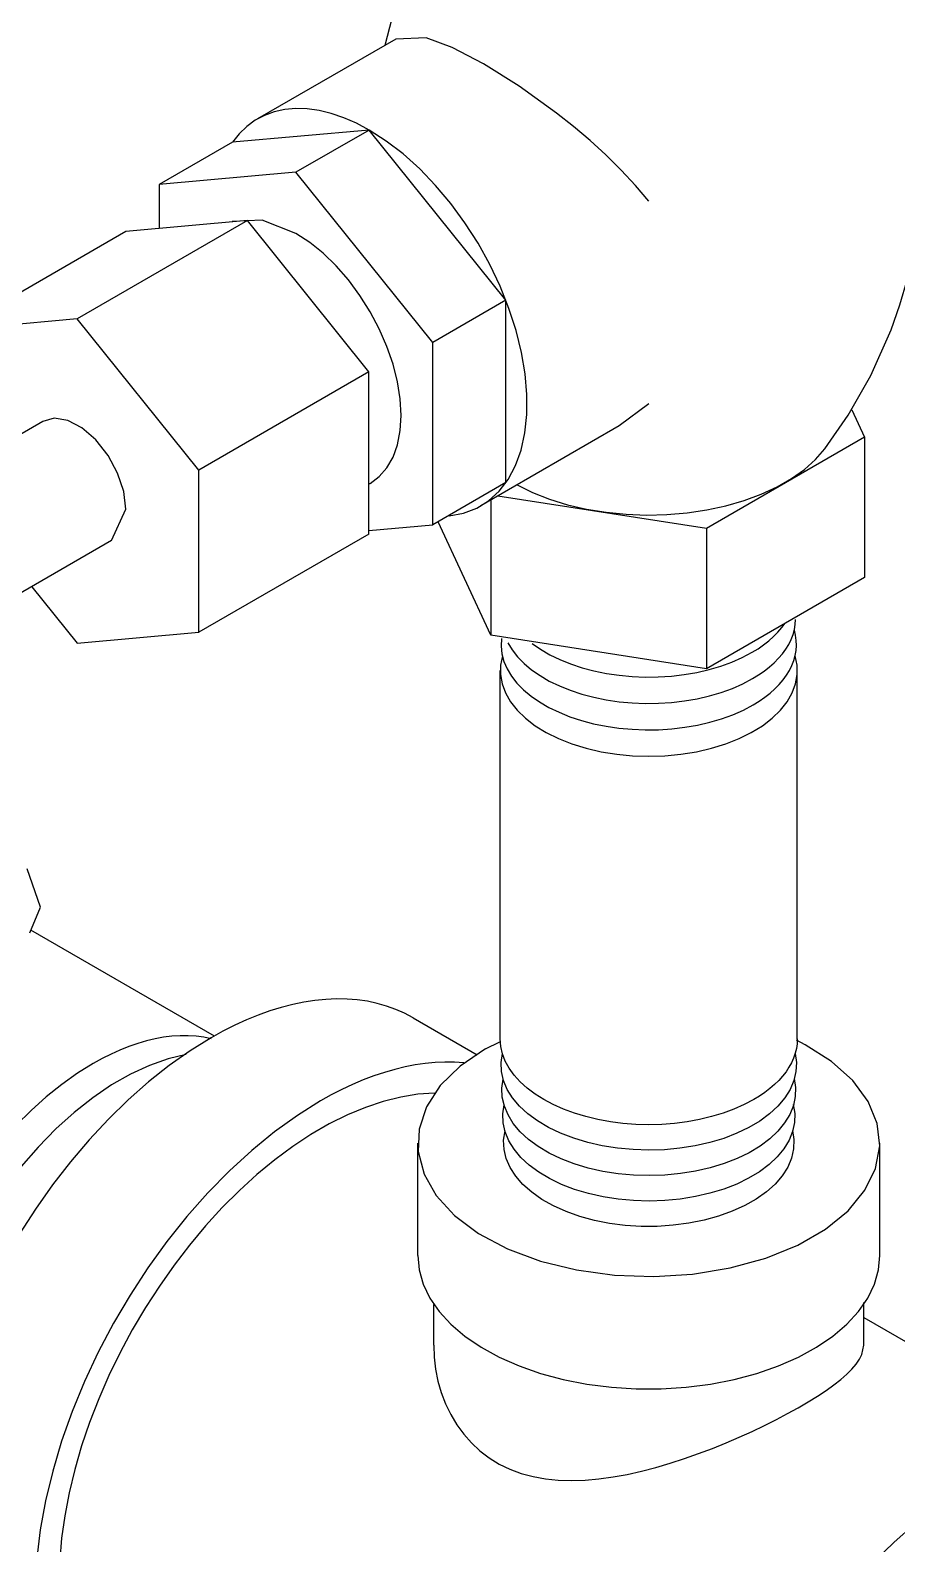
# Model space of a CAD drawing. Header units: centimetres. Extents: x 394264 to 551709, y 50011 to 59011.
# Drawn here: x 525063.5 to 525095, y 54304.7 to 54359.7 of the extents above; entities that cross this region are included whole.
import ezdxf

# ---------------------------------------------------------------- set-up
doc = ezdxf.new("R2010")
doc.units = ezdxf.units.CM
doc.layers.add('-M-YNGN-ZON3', color=6, linetype='SP', lineweight=30)
doc.layers.add('0-KRCN-YNG-CIHAZ', color=4, linetype='Continuous', lineweight=30)
doc.styles.add('CIZGI', font='tahoma.ttf', dxfattribs={"width": 0.8, "oblique": 20})
doc.linetypes.add('SP', pattern='A,2,-0.1,["SP",CIZGI,S=0.14,R=0.2,X=0,Y=-0.07],-0.255', length=2.355)

# ---------------------------------------------------------------- blocks, each defined once
blk = doc.blocks.new('A$C66BCA59E')
at = {"layer": '0-KRCN-YNG-CIHAZ', "color": 31, "linetype": 'Continuous', "lineweight": -3, "extrusion": (0, 0.816497, 0.57735)}
for p, q in [((404.833, -473.871, 2263.225), (399.801, -476.776, 2263.225)), ((405.939, -473.833, 2263.225), (404.827, -473.875, 2263.225)), ((403.861, -477.178, 2263.225), (398.889, -477.622, 2263.225)), ((403.861, -477.178, 2263.225), (401.203, -478.713, 2263.225)), ((408.834, -483.364, 2263.225), (403.861, -477.178, 2263.225)), ((398.889, -477.622, 2263.225), (396.23, -479.157, 2263.225)), ((401.203, -478.713, 2263.225), (396.23, -479.157, 2263.225)), ((406.175, -484.899, 2263.225), (401.203, -478.713, 2263.225)), ((396.23, -479.157, 2263.225), (396.23, -480.758, 2263.225)), ((399.435, -480.471, 2263.225), (393.247, -484.044, 2263.225)), ((399.435, -480.471, 2263.225), (395.015, -480.866, 2263.225)), ((403.854, -485.969, 2263.225), (399.435, -480.471, 2263.225)), ((395.015, -480.866, 2263.225), (388.828, -484.438, 2263.225)), ((408.834, -483.364, 2263.225), (406.175, -484.899, 2263.225)), ((408.834, -489.994, 2263.225), (408.834, -483.364, 2263.225)), ((393.247, -484.044, 2263.225), (388.828, -484.438, 2263.225)), ((397.667, -489.541, 2263.225), (393.247, -484.044, 2263.225)), ((406.175, -491.529, 2263.225), (406.175, -484.899, 2263.225)), ((403.854, -485.969, 2263.225), (397.667, -489.541, 2263.225)), ((403.854, -491.862, 2263.225), (403.854, -485.969, 2263.225)), ((414.03, -487.134, 2263.225), (412.953, -487.935, 2263.225)), ((421.409, -487.344, 2263.225), (421.873, -488.345, 2263.225)), ((391.997, -487.771, 2263.225), (386.484, -490.954, 2263.225)), ((412.953, -487.935, 2263.225), (407.921, -490.84, 2263.225)), ((421.873, -488.345, 2263.225), (416.131, -491.66, 2263.225)), ((421.873, -488.345, 2263.225), (421.873, -493.44, 2263.225)), ((397.667, -495.434, 2263.225), (397.667, -489.541, 2263.225)), ((403.903, -490.02, 2263.225), (403.854, -490.048, 2263.225)), ((408.834, -489.994, 2263.225), (406.175, -491.529, 2263.225)), ((408.288, -490.629, 2263.225), (408.288, -495.541, 2263.225)), ((416.131, -491.66, 2263.225), (408.537, -490.485, 2263.225)), ((394.497, -492.101, 2263.225), (395.015, -490.957, 2263.225)), ((403.854, -491.736, 2263.225), (406.175, -491.529, 2263.225)), ((408.288, -495.541, 2263.225), (406.373, -491.415, 2263.225)), ((416.131, -491.66, 2263.225), (416.131, -496.755, 2263.225)), ((394.497, -492.101, 2263.225), (389.003, -495.273, 2263.225)), ((403.854, -491.862, 2263.225), (397.667, -495.434, 2263.225)), ((391.597, -493.776, 2263.225), (393.247, -495.829, 2263.225)), ((421.873, -493.44, 2263.225), (416.131, -496.755, 2263.225)), ((393.247, -495.829, 2263.225), (397.667, -495.434, 2263.225)), ((416.131, -496.755, 2263.225), (408.288, -495.541, 2263.225)), ((408.63, -510.211, 2308.867), (408.63, -496.821, 2308.867)), ((419.43, -510.211, 2308.867), (419.43, -496.821, 2308.867)), ((391.553, -506.241, 2316.112), (398.227, -510.101, 2308.711)), ((405.46, -509.444, 2338.751), (407.785, -510.786, 2338.751)), ((408.09, -510.571, 2338.751), (408.613, -510.314, 2309.012)), ((419.712, -510.428, 2338.751), (419.396, -510.257, 2308.931)), ((405.63, -518.083, 2338.751), (405.63, -514, 2338.751)), ((422.43, -518.083, 2338.751), (422.43, -514, 2338.751)), ((421.85, -521.341, 2338.751), (421.85, -519.787, 2338.751)), ((406.21, -521.341, 2338.751), (406.21, -519.858, 2338.751)), ((421.85, -520.338, 2338.751), (429.778, -524.916, 2338.751))]:
    blk.add_line(p, q, dxfattribs=at)
at = {"layer": '0-KRCN-YNG-CIHAZ', "color": 31, "linetype": 'Continuous', "lineweight": -3}
for p, q in [((419.356, -495.151, 2308.867), (419.369, -494.967, 2308.867)), ((418.393, -495.74, 2308.867), (418.565, -495.587, 2308.867)), ((418.565, -495.587, 2308.867), (418.722, -495.428, 2308.867)), ((418.722, -495.428, 2308.867), (418.862, -495.264, 2308.867)), ((418.862, -495.264, 2308.867), (418.984, -495.095, 2308.867)), ((419.205, -495.694, 2308.867), (419.274, -495.515, 2308.867)), ((419.274, -495.515, 2308.867), (419.325, -495.334, 2308.867)), ((419.325, -495.334, 2308.867), (419.356, -495.151, 2308.867)), ((408.673, -495.657, 2308.867), (408.661, -495.936, 2308.867)), ((408.661, -495.936, 2308.867), (408.691, -496.214, 2308.867)), ((408.909, -495.81, 2308.867), (409.066, -496.072, 2308.867)), ((409.066, -496.072, 2308.867), (409.262, -496.325, 2308.867)), ((409.791, -495.84, 2308.867), (410.096, -496.052, 2308.867)), ((410.096, -496.052, 2308.867), (410.432, -496.248, 2308.867)), ((417.784, -496.161, 2308.867), (418.001, -496.028, 2308.867)), ((418.001, -496.028, 2308.867), (418.204, -495.887, 2308.867)), ((418.204, -495.887, 2308.867), (418.393, -495.74, 2308.867)), ((418.888, -496.214, 2308.867), (419.012, -496.045, 2308.867)), ((419.012, -496.045, 2308.867), (419.117, -495.871, 2308.867)), ((419.117, -495.871, 2308.867), (419.205, -495.694, 2308.867)), ((408.691, -496.214, 2308.867), (408.765, -496.489, 2308.867)), ((408.765, -496.489, 2308.867), (408.881, -496.76, 2308.867)), ((409.262, -496.325, 2308.867), (409.498, -496.566, 2308.867)), ((409.498, -496.566, 2308.867), (409.77, -496.795, 2308.867)), ((410.432, -496.248, 2308.867), (410.798, -496.425, 2308.867)), ((410.798, -496.425, 2308.867), (411.189, -496.583, 2308.867)), ((411.189, -496.583, 2308.867), (411.604, -496.72, 2308.867)), ((416.221, -496.786, 2308.867), (416.647, -496.661, 2308.867)), ((416.647, -496.661, 2308.867), (417.051, -496.514, 2308.867)), ((417.051, -496.514, 2308.867), (417.431, -496.347, 2308.867)), ((417.431, -496.347, 2308.867), (417.784, -496.161, 2308.867)), ((418.228, -496.841, 2308.867), (418.417, -496.693, 2308.867)), ((418.417, -496.693, 2308.867), (418.59, -496.539, 2308.867)), ((418.59, -496.539, 2308.867), (418.748, -496.379, 2308.867)), ((418.748, -496.379, 2308.867), (418.888, -496.214, 2308.867)), ((408.881, -496.76, 2308.867), (409.039, -497.023, 2308.867)), ((409.039, -497.023, 2308.867), (409.237, -497.277, 2308.867)), ((409.77, -496.795, 2308.867), (410.076, -497.008, 2308.867)), ((410.076, -497.008, 2308.867), (410.414, -497.205, 2308.867)), ((410.414, -497.205, 2308.867), (410.782, -497.383, 2308.867)), ((411.604, -496.72, 2308.867), (412.038, -496.835, 2308.867)), ((412.038, -496.835, 2308.867), (412.489, -496.927, 2308.867)), ((412.489, -496.927, 2308.867), (412.952, -496.995, 2308.867)), ((412.952, -496.995, 2308.867), (413.423, -497.039, 2308.867)), ((413.423, -497.039, 2308.867), (413.9, -497.058, 2308.867)), ((413.9, -497.058, 2308.867), (414.377, -497.052, 2308.867)), ((414.377, -497.052, 2308.867), (414.852, -497.022, 2308.867)), ((414.852, -497.022, 2308.867), (415.32, -496.967, 2308.867)), ((415.32, -496.967, 2308.867), (415.777, -496.888, 2308.867)), ((415.777, -496.888, 2308.867), (416.221, -496.786, 2308.867)), ((417.451, -497.303, 2308.867), (417.805, -497.116, 2308.867)), ((417.805, -497.116, 2308.867), (418.024, -496.982, 2308.867)), ((418.024, -496.982, 2308.867), (418.228, -496.841, 2308.867)), ((409.237, -497.277, 2308.867), (409.474, -497.52, 2308.867)), ((409.474, -497.52, 2308.867), (409.748, -497.749, 2308.867)), ((409.748, -497.749, 2308.867), (410.056, -497.964, 2308.867)), ((410.782, -497.383, 2308.867), (411.176, -497.542, 2308.867)), ((411.176, -497.542, 2308.867), (411.593, -497.679, 2308.867)), ((411.593, -497.679, 2308.867), (412.029, -497.794, 2308.867)), ((412.029, -497.794, 2308.867), (412.482, -497.886, 2308.867)), ((415.788, -497.847, 2308.867), (416.234, -497.744, 2308.867)), ((416.234, -497.744, 2308.867), (416.662, -497.618, 2308.867)), ((416.662, -497.618, 2308.867), (417.069, -497.471, 2308.867)), ((417.069, -497.471, 2308.867), (417.451, -497.303, 2308.867)), ((410.056, -497.964, 2308.867), (410.397, -498.161, 2308.867)), ((410.397, -498.161, 2308.867), (410.766, -498.34, 2308.867)), ((410.766, -498.34, 2308.867), (411.162, -498.5, 2308.867)), ((412.482, -497.886, 2308.867), (412.948, -497.955, 2308.867)), ((412.948, -497.955, 2308.867), (413.422, -497.999, 2308.867)), ((413.422, -497.999, 2308.867), (413.901, -498.018, 2308.867)), ((413.901, -498.018, 2308.867), (414.381, -498.012, 2308.867)), ((414.381, -498.012, 2308.867), (414.858, -497.981, 2308.867)), ((414.858, -497.981, 2308.867), (415.328, -497.926, 2308.867)), ((415.328, -497.926, 2308.867), (415.788, -497.847, 2308.867)), ((417.086, -498.427, 2308.867), (417.47, -498.259, 2308.867)), ((417.47, -498.259, 2308.867), (417.827, -498.071, 2308.867)), ((411.162, -498.5, 2308.867), (411.582, -498.638, 2308.867)), ((411.582, -498.638, 2308.867), (412.021, -498.754, 2308.867)), ((412.021, -498.754, 2308.867), (412.476, -498.846, 2308.867)), ((412.476, -498.846, 2308.867), (412.944, -498.915, 2308.867)), ((414.864, -498.941, 2308.867), (415.337, -498.885, 2308.867)), ((415.337, -498.885, 2308.867), (415.799, -498.805, 2308.867)), ((415.799, -498.805, 2308.867), (416.247, -498.702, 2308.867)), ((416.247, -498.702, 2308.867), (416.677, -498.576, 2308.867)), ((416.677, -498.576, 2308.867), (417.086, -498.427, 2308.867)), ((412.944, -498.915, 2308.867), (413.42, -498.959, 2308.867)), ((413.42, -498.959, 2308.867), (413.902, -498.978, 2308.867)), ((413.902, -498.978, 2308.867), (414.384, -498.972, 2308.867)), ((414.384, -498.972, 2308.867), (414.864, -498.941, 2308.867)), ((395.448, -510.375, 2317.405), (395.128, -510.486, 2317.405)), ((395.766, -510.283, 2317.405), (395.448, -510.375, 2317.405)), ((396.079, -510.208, 2317.405), (395.766, -510.283, 2317.405)), ((396.389, -510.152, 2317.405), (396.079, -510.208, 2317.405)), ((396.693, -510.114, 2317.405), (396.389, -510.152, 2317.405)), ((396.992, -510.095, 2317.405), (396.693, -510.114, 2317.405)), ((397.285, -510.095, 2317.405), (396.992, -510.095, 2317.405)), ((397.571, -510.113, 2317.405), (397.285, -510.095, 2317.405)), ((397.849, -510.15, 2317.405), (397.571, -510.113, 2317.405)), ((398.12, -510.205, 2317.405), (397.849, -510.15, 2317.405)), ((420.676, -511.034, 2338.751), (419.712, -510.428, 2338.751)), ((394.153, -510.924, 2317.405), (393.826, -511.105, 2317.405)), ((394.479, -510.761, 2317.405), (394.153, -510.924, 2317.405)), ((394.804, -510.615, 2317.405), (394.479, -510.761, 2317.405)), ((395.128, -510.486, 2317.405), (394.804, -510.615, 2317.405)), ((396.551, -510.933, 2317.405), (395.874, -511.172, 2317.405)), ((397.213, -510.775, 2317.405), (396.551, -510.933, 2317.405)), ((408.09, -510.571, 2338.751), (407.172, -511.2, 2338.751)), ((393.253, -511.461, 2317.405), (392.684, -511.866, 2317.405)), ((393.826, -511.105, 2317.405), (393.253, -511.461, 2317.405)), ((395.188, -511.49, 2317.405), (394.499, -511.884, 2317.405)), ((395.874, -511.172, 2317.405), (395.188, -511.49, 2317.405)), ((407.172, -511.2, 2338.751), (406.45, -511.909, 2338.751)), ((421.448, -511.725, 2338.751), (420.676, -511.034, 2338.751)), ((392.684, -511.866, 2317.405), (392.121, -512.318, 2317.405)), ((394.499, -511.884, 2317.405), (393.812, -512.351, 2317.405)), ((406.45, -511.909, 2338.751), (405.947, -512.679, 2338.751)), ((422.007, -512.482, 2338.751), (421.448, -511.725, 2338.751)), ((392.121, -512.318, 2317.405), (391.569, -512.814, 2317.405)), ((393.812, -512.351, 2317.405), (393.133, -512.886, 2317.405)), ((422.337, -513.282, 2338.751), (422.007, -512.482, 2338.751)), ((391.569, -512.814, 2317.405), (391.03, -513.35, 2317.405)), ((393.133, -512.886, 2317.405), (392.47, -513.485, 2317.405)), ((405.947, -512.679, 2338.751), (405.677, -513.486, 2338.751)), ((392.47, -513.485, 2317.405), (391.826, -514.143, 2317.405)), ((405.677, -513.486, 2338.751), (405.647, -514.309, 2338.751)), ((422.428, -514.103, 2338.751), (422.337, -513.282, 2338.751)), ((391.826, -514.143, 2317.405), (391.208, -514.854, 2317.405)), ((405.647, -514.309, 2338.751), (405.858, -515.122, 2338.751)), ((422.277, -514.921, 2338.751), (422.428, -514.103, 2338.751)), ((405.858, -515.122, 2338.751), (406.304, -515.903, 2338.751)), ((421.889, -515.712, 2338.751), (422.277, -514.921, 2338.751)), ((406.304, -515.903, 2338.751), (406.972, -516.63, 2338.751)), ((421.274, -516.455, 2338.751), (421.889, -515.712, 2338.751)), ((420.452, -517.126, 2338.751), (421.274, -516.455, 2338.751)), ((406.972, -516.63, 2338.751), (407.843, -517.281, 2338.751)), ((407.843, -517.281, 2338.751), (408.892, -517.837, 2338.751)), ((419.444, -517.708, 2338.751), (420.452, -517.126, 2338.751)), ((408.892, -517.837, 2338.751), (410.09, -518.283, 2338.751)), ((418.281, -518.183, 2338.751), (419.444, -517.708, 2338.751)), ((410.09, -518.283, 2338.751), (411.4, -518.606, 2338.751)), ((411.4, -518.606, 2338.751), (412.786, -518.796, 2338.751)), ((415.625, -518.762, 2338.751), (416.995, -518.537, 2338.751)), ((416.995, -518.537, 2338.751), (418.281, -518.183, 2338.751)), ((412.786, -518.796, 2338.751), (414.208, -518.849, 2338.751)), ((414.208, -518.849, 2338.751), (415.625, -518.762, 2338.751))]:
    blk.add_line(p, q, dxfattribs=at)
at = {"layer": '0-KRCN-YNG-CIHAZ', "color": 31, "linetype": 'Continuous', "lineweight": -3, "extrusion": (-1.51e-14, -1.3e-15, -1)}
for p, q in [((408.662, -511.067, 2308.867), (408.708, -510.738, 2308.867)), ((419.351, -510.74, 2308.867), (419.397, -511.069, 2308.867)), ((408.676, -511.397, 2308.867), (408.662, -511.067, 2308.867)), ((408.752, -511.725, 2308.867), (408.676, -511.397, 2308.867)), ((419.382, -511.399, 2308.867), (419.307, -511.727, 2308.867)), ((419.397, -511.069, 2308.867), (419.382, -511.399, 2308.867)), ((408.887, -512.046, 2308.867), (408.752, -511.725, 2308.867)), ((409.08, -512.356, 2308.867), (408.887, -512.046, 2308.867)), ((419.171, -512.048, 2308.867), (418.978, -512.358, 2308.867)), ((419.307, -511.727, 2308.867), (419.171, -512.048, 2308.867)), ((409.33, -512.653, 2308.867), (409.08, -512.356, 2308.867)), ((409.633, -512.933, 2308.867), (409.33, -512.653, 2308.867)), ((418.728, -512.655, 2308.867), (418.424, -512.935, 2308.867)), ((418.978, -512.358, 2308.867), (418.728, -512.655, 2308.867)), ((409.985, -513.193, 2308.867), (409.633, -512.933, 2308.867)), ((410.384, -513.43, 2308.867), (409.985, -513.193, 2308.867)), ((418.071, -513.195, 2308.867), (417.672, -513.432, 2308.867)), ((418.424, -512.935, 2308.867), (418.071, -513.195, 2308.867)), ((410.824, -513.641, 2308.867), (410.384, -513.43, 2308.867)), ((411.3, -513.824, 2308.867), (410.824, -513.641, 2308.867)), ((417.232, -513.642, 2308.867), (416.756, -513.825, 2308.867)), ((417.672, -513.432, 2308.867), (417.232, -513.642, 2308.867)), ((411.808, -513.976, 2308.867), (411.3, -513.824, 2308.867)), ((412.34, -514.097, 2308.867), (411.808, -513.976, 2308.867)), ((412.892, -514.184, 2308.867), (412.34, -514.097, 2308.867)), ((413.457, -514.236, 2308.867), (412.892, -514.184, 2308.867)), ((414.028, -514.254, 2308.867), (413.457, -514.236, 2308.867)), ((414.599, -514.237, 2308.867), (414.028, -514.254, 2308.867)), ((415.164, -514.184, 2308.867), (414.599, -514.237, 2308.867)), ((415.715, -514.097, 2308.867), (415.164, -514.184, 2308.867)), ((416.248, -513.977, 2308.867), (415.715, -514.097, 2308.867)), ((416.756, -513.825, 2308.867), (416.248, -513.977, 2308.867))]:
    blk.add_line(p, q, dxfattribs=at)
at = {"layer": '0-KRCN-YNG-CIHAZ', "color": 31, "linetype": 'Continuous', "lineweight": -3}
for points, elevation in [([(406.65, -468.53), (405.985, -469.717), (405.375, -471.049), (404.848, -472.517), (404.434, -474.101)], 2263.225), ([(420.429, -488.769), (421.284, -487.544), (422.103, -486.101), (422.837, -484.44), (423.155, -483.534), (423.433, -482.583), (423.663, -481.592), (423.84, -480.57), (423.961, -479.523), (424.022, -478.462), (424.022, -477.396), (423.96, -476.335), (423.838, -475.289), (423.66, -474.267), (423.325, -472.901), (422.905, -471.615), (422.415, -470.423), (421.873, -469.334)], 2263.225), ([(408.024, -474.775), (406.878, -474.179), (405.939, -473.833)], 2263.225), ([(410.678, -476.57), (409.321, -475.587), (408.024, -474.775)], 2263.225), ([(403.861, -477.178), (403.399, -476.933), (402.94, -476.732), (402.487, -476.578), (402.043, -476.47), (401.611, -476.409), (401.193, -476.397), (400.793, -476.433), (400.412, -476.516), (400.054, -476.647), (399.72, -476.825), (399.414, -477.047), (399.136, -477.314), (398.889, -477.622)], 2263.225), ([(414.03, -479.763), (413.544, -479.192), (413.023, -478.631), (412.472, -478.084), (411.894, -477.556), (411.295, -477.049), (410.678, -476.57)], 2263.225), ([(406.775, -491.203), (407.295, -491.104), (407.774, -490.919), (408.207, -490.65), (408.588, -490.301), (408.914, -489.874), (409.18, -489.376), (409.384, -488.812), (409.522, -488.189), (409.593, -487.515), (409.596, -486.796), (409.532, -486.043), (409.401, -485.263), (409.204, -484.465), (408.945, -483.66), (408.625, -482.857), (408.249, -482.065), (407.821, -481.294), (407.347, -480.552), (406.831, -479.848), (406.28, -479.192), (405.701, -478.59), (405.1, -478.049), (404.484, -477.577), (403.861, -477.178)], 2263.225), ([(401.203, -480.934), (399.976, -480.46), (398.879, -480.503)], 2263.225), ([(403.903, -490.02), (404.232, -489.776), (404.509, -489.457), (404.73, -489.067), (404.891, -488.614), (404.988, -488.104), (405.021, -487.548), (404.988, -486.953), (404.891, -486.331), (404.73, -485.693), (404.509, -485.048), (404.232, -484.408), (403.903, -483.784), (403.527, -483.187), (403.112, -482.627), (402.664, -482.113), (402.191, -481.655), (401.701, -481.26), (401.203, -480.934)], 2263.225), ([(395.015, -490.957), (394.939, -490.32), (394.717, -489.651), (394.369, -489.006), (393.924, -488.441), (393.421, -488.005), (392.902, -487.735), (392.414, -487.655), (391.997, -487.771)], 2263.225), ([(409.241, -490.079), (409.808, -490.355), (410.422, -490.595), (411.077, -490.796), (411.764, -490.955), (412.477, -491.072), (413.207, -491.145), (413.947, -491.172), (414.687, -491.155), (415.42, -491.092), (416.138, -490.985), (416.832, -490.835), (417.494, -490.643), (418.118, -490.412), (418.696, -490.144), (419.221, -489.842), (419.688, -489.51), (420.092, -489.151), (420.428, -488.77)], 2263.225), ([(417.827, -498.071), (418.046, -497.936), (418.251, -497.794), (418.441, -497.646), (418.616, -497.491), (418.774, -497.33), (418.915, -497.165), (419.039, -496.994), (419.146, -496.82), (419.234, -496.643), (419.303, -496.462), (419.354, -496.28), (419.386, -496.096), (419.399, -495.912), (419.393, -495.727), (419.368, -495.543), (419.324, -495.36)], 2308.867), ([(408.708, -496.292), (408.64, -496.628), (408.636, -496.968), (408.695, -497.305), (408.818, -497.637), (409.002, -497.959), (409.246, -498.267), (409.546, -498.559), (409.9, -498.83), (410.302, -499.077), (410.749, -499.297), (411.234, -499.488), (411.753, -499.648), (412.298, -499.774), (412.864, -499.865), (413.443, -499.92), (414.03, -499.939), (414.617, -499.92), (415.196, -499.865), (415.762, -499.774), (416.307, -499.648), (416.826, -499.488), (417.311, -499.297), (417.758, -499.076), (418.16, -498.829), (418.513, -498.558), (418.814, -498.267), (419.057, -497.958), (419.242, -497.636), (419.364, -497.304), (419.424, -496.967), (419.419, -496.628), (419.351, -496.291)], 2308.867), ([(391.529, -506.359), (391.916, -505.421), (391.43, -504.028)], 2263.225), ([(405.46, -509.444), (405.15, -509.279), (404.828, -509.137), (404.495, -509.017), (404.151, -508.92), (403.797, -508.845), (403.433, -508.792), (403.06, -508.763), (402.679, -508.756), (402.289, -508.773), (401.893, -508.812), (401.49, -508.874), (401.082, -508.959), (400.668, -509.066), (400.25, -509.196), (399.828, -509.348), (399.404, -509.521), (398.977, -509.717), (398.549, -509.933), (398.12, -510.171)], 2338.751), ([(398.12, -510.171), (397.356, -510.644), (396.597, -511.18), (395.845, -511.775), (395.106, -512.427), (394.384, -513.131), (393.682, -513.884), (393.003, -514.682), (392.353, -515.52), (391.733, -516.395), (391.149, -517.3), (390.602, -518.232), (390.096, -519.186), (389.633, -520.155), (389.216, -521.135), (388.848, -522.121), (388.529, -523.107), (388.263, -524.088), (388.05, -525.058), (387.892, -526.013), (387.789, -526.946), (387.742, -527.854), (387.752, -528.731)], 2338.751), ([(407.307, -511.077), (406.966, -511.054), (406.619, -511.051), (406.264, -511.067), (405.904, -511.102), (405.539, -511.155), (405.168, -511.228), (404.793, -511.319), (404.415, -511.428), (404.033, -511.556), (403.648, -511.703), (403.262, -511.867), (402.873, -512.049), (402.484, -512.248), (402.094, -512.465)], 2338.751), ([(402.094, -512.465), (401.252, -512.99), (400.416, -513.591), (399.592, -514.263), (398.783, -515.002), (397.997, -515.803), (397.237, -516.662), (396.51, -517.571), (395.819, -518.526), (395.169, -519.519), (394.565, -520.546), (394.011, -521.597), (393.509, -522.668), (393.065, -523.75), (392.679, -524.837), (392.356, -525.922), (392.096, -526.997), (391.903, -528.055), (391.776, -529.089)], 2338.751), ([(406.242, -512.183), (405.636, -512.223), (405.013, -512.323), (404.376, -512.481), (403.727, -512.698), (403.071, -512.972), (402.41, -513.301), (401.747, -513.685), (401.086, -514.121), (400.43, -514.607), (399.782, -515.142), (399.145, -515.721), (398.523, -516.343), (397.918, -517.005), (397.333, -517.702), (396.771, -518.433), (396.236, -519.192), (395.728, -519.977), (395.252, -520.784), (394.809, -521.609), (394.402, -522.448), (394.031, -523.296), (393.7, -524.15), (393.41, -525.006), (393.162, -525.858), (392.957, -526.704), (392.797, -527.539), (392.682, -528.359), (392.613, -529.16)], 2338.751), ([(405.63, -518.083), (405.679, -518.607), (405.826, -519.125), (406.069, -519.631), (406.406, -520.119), (406.832, -520.583), (407.342, -521.017), (407.931, -521.418), (408.592, -521.779), (409.316, -522.097), (410.095, -522.367), (410.92, -522.588), (411.782, -522.756), (412.671, -522.868), (413.575, -522.925), (414.484, -522.925), (415.389, -522.868), (416.277, -522.756), (417.139, -522.588), (417.964, -522.367), (418.744, -522.097), (419.468, -521.779), (420.128, -521.418), (420.717, -521.017), (421.227, -520.583), (421.653, -520.119), (421.99, -519.631), (422.233, -519.125), (422.38, -518.607), (422.43, -518.083)], 2338.751), ([(406.21, -521.341), (406.227, -521.779), (406.279, -522.215), (406.366, -522.646), (406.487, -523.067), (406.642, -523.474), (406.83, -523.865), (407.05, -524.234), (407.301, -524.579), (407.582, -524.897), (407.892, -525.185), (408.23, -525.44), (408.593, -525.662), (408.981, -525.849), (409.391, -526.001), (409.822, -526.118), (410.271, -526.199), (410.738, -526.247), (411.219, -526.262), (411.713, -526.247), (412.217, -526.203), (412.729, -526.133), (413.247, -526.038), (413.768, -525.921), (414.291, -525.785), (414.812, -525.632), (415.33, -525.464), (415.842, -525.283), (416.346, -525.092), (416.84, -524.892), (417.321, -524.686), (417.788, -524.475), (418.237, -524.261), (418.668, -524.045), (419.078, -523.829), (419.466, -523.615), (419.829, -523.402), (420.167, -523.192), (420.477, -522.986), (420.758, -522.784), (421.009, -522.588), (421.229, -522.396), (421.417, -522.209), (421.572, -522.027), (421.693, -521.85), (421.78, -521.677), (421.85, -521.341)], 2338.751), ([(425.966, -526.248), (425.202, -526.721), (424.442, -527.257), (423.691, -527.852), (422.952, -528.503), (422.23, -529.208)], 2338.751)]:
    blk.add_lwpolyline(points, dxfattribs=dict(at, elevation=elevation))
at = {"layer": '0-KRCN-YNG-CIHAZ', "color": 31, "linetype": 'Continuous', "lineweight": -3, "extrusion": (-1.17e-14, 2.28e-14, -1), "elevation": -2308.867}
blk.add_lwpolyline([(-417.848, -512.416), (-417.501, -512.6), (-417.127, -512.765), (-416.73, -512.911), (-416.312, -513.037), (-415.876, -513.141), (-415.427, -513.223), (-414.967, -513.282), (-414.5, -513.317), (-414.03, -513.329), (-413.559, -513.317), (-413.092, -513.282), (-412.632, -513.223), (-412.183, -513.141), (-411.747, -513.037), (-411.33, -512.911), (-410.932, -512.765), (-410.559, -512.6), (-410.211, -512.416), (-409.893, -512.215), (-409.606, -512), (-409.353, -511.77), (-409.136, -511.529), (-408.955, -511.278), (-408.814, -511.018), (-408.712, -510.753), (-408.65, -510.483), (-408.63, -510.211)], dxfattribs=at)
at = {"layer": '0-KRCN-YNG-CIHAZ', "color": 31, "linetype": 'Continuous', "lineweight": -3, "extrusion": (1.29e-14, -1.9e-15, -1), "elevation": -2308.867}
blk.add_lwpolyline([(-419.43, -510.211), (-419.421, -510.386), (-419.396, -510.561), (-419.353, -510.734), (-419.294, -510.905), (-419.219, -511.075), (-419.127, -511.241), (-419.019, -511.405), (-418.895, -511.564), (-418.756, -511.72), (-418.602, -511.87), (-418.434, -512.016), (-418.251, -512.155), (-418.056, -512.289), (-417.848, -512.416)], dxfattribs=at)
at = {"layer": '0-KRCN-YNG-CIHAZ', "color": 31, "linetype": 'Continuous', "lineweight": -3, "extrusion": (6.6e-15, 3e-16, -1), "elevation": -2308.867}
blk.add_lwpolyline([(-419.312, -511.648), (-419.365, -511.977), (-419.357, -512.307), (-419.287, -512.634), (-419.158, -512.955), (-418.969, -513.267), (-418.724, -513.565), (-418.426, -513.846), (-418.077, -514.107), (-417.681, -514.346), (-417.244, -514.558), (-416.77, -514.742), (-416.264, -514.896), (-415.733, -515.018), (-415.183, -515.106), (-414.619, -515.16), (-414.048, -515.179), (-413.478, -515.163), (-412.913, -515.111), (-412.362, -515.025), (-411.829, -514.905), (-411.322, -514.753), (-410.846, -514.571), (-410.406, -514.36), (-410.007, -514.124), (-409.655, -513.864), (-409.353, -513.584), (-409.104, -513.287), (-408.912, -512.976), (-408.779, -512.656), (-408.705, -512.328), (-408.693, -511.998), (-408.741, -511.67)], dxfattribs=at)
at = {"layer": '0-KRCN-YNG-CIHAZ', "color": 31, "linetype": 'Continuous', "lineweight": -3, "extrusion": (-1.05e-14, -8e-16, -1), "elevation": -2308.867}
blk.add_lwpolyline([(-419.282, -512.591), (-419.335, -512.918), (-419.327, -513.246), (-419.258, -513.572), (-419.129, -513.892), (-418.942, -514.201), (-418.699, -514.498), (-418.402, -514.778), (-418.055, -515.038), (-417.661, -515.275), (-417.226, -515.486), (-416.755, -515.67), (-416.252, -515.823), (-415.724, -515.944), (-415.176, -516.032), (-414.615, -516.086), (-414.048, -516.104), (-413.48, -516.088), (-412.918, -516.036), (-412.37, -515.951), (-411.84, -515.831), (-411.335, -515.68), (-410.862, -515.499), (-410.424, -515.289), (-410.028, -515.054), (-409.678, -514.795), (-409.378, -514.516), (-409.131, -514.221), (-408.94, -513.912), (-408.808, -513.592), (-408.735, -513.267), (-408.723, -512.939), (-408.772, -512.612)], dxfattribs=at)
at = {"layer": '0-KRCN-YNG-CIHAZ', "color": 31, "linetype": 'Continuous', "lineweight": -3, "extrusion": (1.98e-14, 3e-16, -1), "elevation": -2308.867}
blk.add_lwpolyline([(-419.251, -513.534), (-419.305, -513.87), (-419.294, -514.207), (-419.219, -514.541), (-419.08, -514.868), (-418.88, -515.185), (-418.62, -515.486), (-418.304, -515.77), (-417.936, -516.031), (-417.52, -516.268), (-417.062, -516.476), (-416.566, -516.654), (-416.039, -516.8), (-415.488, -516.911), (-414.919, -516.986), (-414.339, -517.024), (-413.755, -517.025), (-413.175, -516.989), (-412.605, -516.916), (-412.052, -516.807), (-411.524, -516.664), (-411.026, -516.488), (-410.565, -516.281), (-410.147, -516.046), (-409.775, -515.786), (-409.456, -515.504), (-409.193, -515.203), (-408.989, -514.887), (-408.847, -514.561), (-408.768, -514.227), (-408.753, -513.89), (-408.803, -513.554)], dxfattribs=at)

msp = doc.modelspace()

# ---------------------------------------------------------------- block references
at = {"layer": '-M-YNGN-ZON3'}
msp.add_blockref('A$C66BCA59E', (524671.913, 54833.28, -2010.945), dxfattribs=at)

doc.saveas('drawing.dxf')
